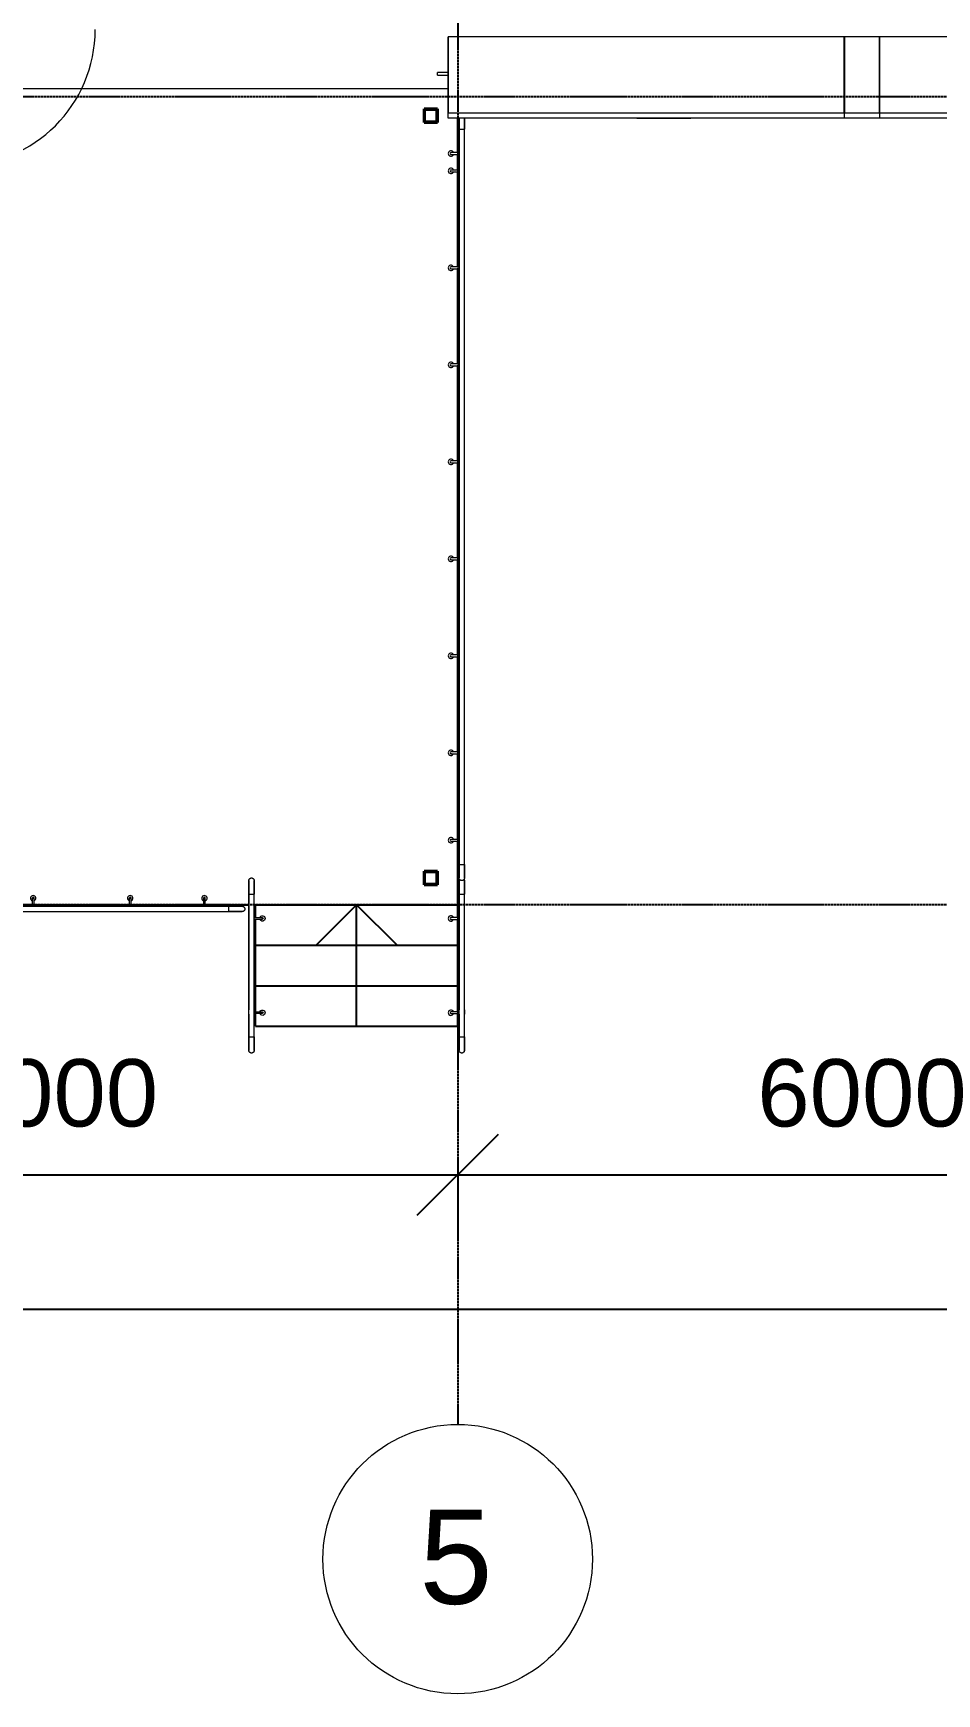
# Model space of a CAD drawing. Header units: millimetres. Extents: x 2140 to 223837, y 2113 to 170313.
# Drawn here: x 31012 to 37717, y 23000 to 35330 of the extents above; entities that cross this region are included whole.
import ezdxf

# ---------------------------------------------------------------- set-up
doc = ezdxf.new("R2010")
doc.units = ezdxf.units.MM
doc.linetypes.add('ADSK_Штриховая_ш3 п1_5', pattern=[4.5, 3, -1.5])
doc.linetypes.add('Линия сетки', pattern=[22.225, 12.7, -3.175, 3.175, -3.175])
for name, color, linetype, lineweight in [('A-DOOR', 7, 'Continuous', 18), ('S-COLS', 7, 'Continuous', 18), ('S-GRID-IDEN', 7, 'Continuous', 20), ('Балясины', 7, 'Continuous', 18), ('Верхние поручни', 7, 'Continuous', 18), ('Ограждение', 7, 'Continuous', 18), ('Ограничения', 7, 'Continuous', 18)]:
    doc.layers.add(name, color=color, linetype=linetype, lineweight=lineweight)
doc.layers.add('Стены', color=7, linetype='Continuous')
doc.styles.add('Arial', font='arial.ttf')
doc.styles.add('Arial_1', font='arial.ttf', dxfattribs={"height": 500})
doc.dimstyles.new('Диагональ_-_2_5_мм_Arial_-_Линия_выноски_-_Текст_сверху', dxfattribs={"dimscale": 304.8, "dimtxt": 510.1297, "dimasz": 1.968504, "dimexe": 1.574803, "dimexo": 0.984252, "dimgap": 1.148294, "dimtad": 1, "dimdec": 3, "dimrnd": 0.001, "dimdsep": 46, "dimtxsty": 'Arial_1', "dimblk1": 'OBLIQUE', "dimblk2": 'OBLIQUE', "dimsah": 1, "dimcen": 0.09, "dimdle": 1.574803, "dimazin": 2, "dimtfac": 1, "dimtdec": 4, "dimtix": 1, "dimtmove": 2, "dimatfit": 3, "dimfxl": 1, "dimtvp": 1, "dimtfill": 1, "dimtolj": 1, "dimtzin": 0, "dimarcsym": 2})
doc.dimstyles.new('Диагональ_-_2_5_мм_Arial_-_Линия_выноски_-_Текст_сверху_2', dxfattribs={"dimscale": 304.8, "dimtxt": 510.1297, "dimasz": 1.968504, "dimexe": 1.574803, "dimexo": 0.984252, "dimgap": 1.148294, "dimtad": 1, "dimdec": 3, "dimrnd": 0.001, "dimdsep": 46, "dimtxsty": 'Arial_1', "dimblk1": 'OBLIQUE', "dimblk2": 'OBLIQUE', "dimsah": 1, "dimcen": 0.09, "dimdle": 1.574803, "dimazin": 2, "dimtfac": 1, "dimtdec": 4, "dimtix": 1, "dimtmove": 0, "dimatfit": 3, "dimfxl": 1, "dimtvp": 1, "dimtfill": 1, "dimtolj": 1, "dimtzin": 0, "dimarcsym": 2})

# ---------------------------------------------------------------- blocks, each defined once
blk = doc.blocks.new('Наружная дверь 1-Навесная - 24698-81 - ДН21-10АЛ ГОСТ 24698-81-555615-В_АР_ПЭ_01 Этаж')
at = {"layer": 'A-DOOR'}
blk.add_line((-495, -50), (-495, -1060), dxfattribs=at)
blk.add_arc((-495, -50), 1010, 270, 360, dxfattribs=at)
blk = doc.blocks.new('Герметизатор - DS6060P-V120-В_АР_ПЭ_01 Этаж')
at = {"layer": 'A-DOOR'}
for p, q in [((-1476, 0), (-1476, 564)), ((-1476, 0), (-1476, 564)), ((-1475, 564), (-1475, 604)), ((-1475, 604), (1725, 604)), ((-1475, 564), (-1475, 0)), ((1725, 564), (-1475, 564)), ((-75, 605), (325, 605)), ((-75, 603), (-75, 605)), ((325, 605), (325, 603)), ((1725, 604), (1725, 564)), ((1725, 0), (1725, 564)), ((1727, 564), (1727, 0)), ((1727, 564), (1727, 0)), ((-1476, 0), (-1475, 0)), ((-1476, 0), (1727, 0)), ((1725, 0), (1727, 0))]:
    blk.add_line(p, q, dxfattribs=at)
blk = doc.blocks.new('Герметизатор - DS6060P-V121-В_АР_ПЭ_01 Этаж')
at = {"layer": 'A-DOOR'}
for p, q in [((-1476, 0), (-1476, 564)), ((-1476, 0), (-1476, 564)), ((-1475, 564), (-1475, 604)), ((-1475, 604), (1725, 604)), ((-1475, 564), (-1475, 0)), ((1725, 564), (-1475, 564)), ((-75, 605), (325, 605)), ((-75, 603), (-75, 605)), ((325, 605), (325, 603)), ((1725, 604), (1725, 564)), ((1725, 600), (1727, 600)), ((1725, 0), (1725, 564)), ((1727, 600), (1727, 0)), ((1727, 600), (1727, 0)), ((1805, 283), (1727, 283)), ((1727, 263), (1805, 263)), ((1805, 283), (1805, 263)), ((-1476, 0), (-1475, 0)), ((-1476, 0), (1727, 0)), ((1725, 0), (1727, 0))]:
    blk.add_line(p, q, dxfattribs=at)
blk = doc.blocks.new('Ограждение - D40 доп поручень 700-734910-В_АР_ПЭ_01 Этаж')
at = {"layer": 'Балясины'}
for p, q in [((-27, 7), (-62, 7)), ((-19, 7), (-53, 7)), ((-61, -7), (-27, -7)), ((-53, -7), (-20, -7))]:
    blk.add_line(p, q, dxfattribs=at)
at = {"layer": 'Балясины', "flags": 128}
for points in [[(-61, 7), (-60, 7), (-59, 7), (-58, 7), (-57, 7), (-56, 7), (-55, 7), (-54, 7), (-53, 7)], [(0, 7), (0, 7), (0, 7), (0, 7), (0, 7), (-1, 7), (-1, 7), (-1, 7), (-1, 7), (-2, 7), (-2, 7), (-3, 7), (-3, 7), (-4, 7), (-4, 7), (-5, 7), (-5, 7), (-6, 7), (-7, 7), (-7, 7), (-8, 7), (-9, 7), (-10, 7), (-11, 7), (-11, 7), (-12, 7), (-13, 7), (-14, 7), (-15, 7), (-16, 7), (-17, 7), (-18, 7), (-19, 7), (-20, 7), (-21, 7), (-22, 7), (-23, 7), (-24, 7), (-25, 7), (-26, 7), (-27, 7)], [(-53, -7), (-54, -7), (-55, -7), (-57, -7), (-58, -7), (-59, -7), (-60, -7), (-61, -7)], [(-27, -7), (-26, -7), (-25, -7), (-23, -7), (-22, -7), (-21, -7), (-20, -7), (-19, -7), (-18, -7), (-17, -7), (-16, -7), (-15, -7), (-14, -7), (-13, -7), (-13, -7), (-12, -7), (-11, -7), (-10, -7), (-9, -7), (-8, -7), (-8, -7), (-7, -7), (-6, -7), (-5, -7), (-5, -7), (-4, -7), (-4, -7), (-3, -7), (-3, -7), (-2, -7), (-2, -7), (-1, -7), (-1, -7), (-1, -7), (-1, -7), (0, -7), (0, -7), (0, -7), (0, -7), (0, -7)]]:
    blk.add_lwpolyline(points, dxfattribs=at)
at = {"layer": 'Балясины'}
for radius, start, end in [(20, 360, 165), (6.67, 90, 135), (6.67, 270, 90), (20, 199.6343, 360)]:
    blk.add_arc((0, 0), radius, start, end, dxfattribs=at)
blk.add_open_spline([(-19, 7), (-19, 7), (-19, 6), (-19, 6), (-19, 6), (-19, 6)], degree=3, knots=[0.5555556, 0.5555556, 0.5555556, 0.5555556, 0.5833333, 0.6527778, 0.6666667, 0.6666667, 0.6666667, 0.6666667], dxfattribs=at)
blk = doc.blocks.new('Ограждение - D40 доп поручень 700-734926-В_АР_ПЭ_01 Этаж')
at = {"layer": 'Балясины'}
for p, q in [((-27, 7), (-63, 7)), ((-19, 7), (-53, 7)), ((-62, -7), (-27, -7)), ((-53, -7), (-20, -7))]:
    blk.add_line(p, q, dxfattribs=at)
at = {"layer": 'Балясины', "flags": 128}
for points in [[(-60, 7), (-59, 7), (-58, 7), (-57, 7), (-56, 7), (-55, 7), (-54, 7), (-53, 7)], [(0, 7), (0, 7), (0, 7), (0, 7), (0, 7), (-1, 7), (-1, 7), (-1, 7), (-1, 7), (-2, 7), (-2, 7), (-3, 7), (-3, 7), (-4, 7), (-4, 7), (-5, 7), (-5, 7), (-6, 7), (-7, 7), (-7, 7), (-8, 7), (-9, 7), (-10, 7), (-11, 7), (-11, 7), (-12, 7), (-13, 7), (-14, 7), (-15, 7), (-16, 7), (-17, 7), (-18, 7), (-19, 7), (-20, 7), (-21, 7), (-22, 7), (-23, 7), (-24, 7), (-25, 7), (-26, 7), (-27, 7)], [(-53, -7), (-54, -7), (-55, -7), (-57, -7), (-58, -7), (-59, -7), (-60, -7), (-61, -7), (-62, -7)], [(-27, -7), (-26, -7), (-25, -7), (-23, -7), (-22, -7), (-21, -7), (-20, -7), (-19, -7), (-18, -7), (-17, -7), (-16, -7), (-15, -7), (-14, -7), (-13, -7), (-13, -7), (-12, -7), (-11, -7), (-10, -7), (-9, -7), (-8, -7), (-8, -7), (-7, -7), (-6, -7), (-5, -7), (-5, -7), (-4, -7), (-4, -7), (-3, -7), (-3, -7), (-2, -7), (-2, -7), (-1, -7), (-1, -7), (-1, -7), (-1, -7), (0, -7), (0, -7), (0, -7), (0, -7), (0, -7)]]:
    blk.add_lwpolyline(points, dxfattribs=at)
at = {"layer": 'Балясины'}
for radius, start, end in [(20, 360, 165), (6.67, 90, 135), (6.67, 270, 90), (20, 199.6343, 360)]:
    blk.add_arc((0, 0), radius, start, end, dxfattribs=at)
blk.add_open_spline([(-19, 7), (-19, 7), (-19, 6), (-19, 6), (-19, 6), (-19, 6)], degree=3, knots=[0.5555556, 0.5555556, 0.5555556, 0.5555556, 0.5833333, 0.6527778, 0.6666667, 0.6666667, 0.6666667, 0.6666667], dxfattribs=at)
blk = doc.blocks.new('Ограждение - Ограждение-734825-В_АР_ПЭ_01 Этаж')
at = {"rotation": 180}
for name, p in [('Ограждение - D40 доп поручень 700-734926-В_АР_ПЭ_01 Этаж', (-29798, -55873)), ('Ограждение - D40 доп поручень 700-734910-В_АР_ПЭ_01 Этаж', (-29798, -56573))]:
    blk.add_blockref(name, p, dxfattribs=at)
blk = doc.blocks.new('Ограждение - Ограждение-734829-В_АР_ПЭ_01 Этаж')
at = {"extrusion": (0, 0, -1), "zscale": -1, "rotation": 180}
for name, p in [('Ограждение - D40 доп поручень 700-734926-В_АР_ПЭ_01 Этаж', (31198, -55873)), ('Ограждение - D40 доп поручень 700-734910-В_АР_ПЭ_01 Этаж', (31198, -56573))]:
    blk.add_blockref(name, p, dxfattribs=at)
blk = doc.blocks.new('Тип верхнего поручня - Верхний поручень_Внутренний_-734837-В_АР_ПЭ_01 Этаж')
at = {"layer": 'Верхние поручни'}
for p, q in [((-29738, -55693), (-29738, -55861)), ((-29698, -55861), (-29698, -55693)), ((-29738, -55874), (-29738, -56553)), ((-29698, -56553), (-29698, -55874)), ((-29738, -56585), (-29738, -56753)), ((-29698, -56753), (-29698, -56585))]:
    blk.add_line(p, q, dxfattribs=at)
at = {"layer": 'Верхние поручни', "flags": 128}
for points in [[(-29738, -55861), (-29738, -55862), (-29738, -55863), (-29738, -55865), (-29738, -55866), (-29738, -55867), (-29738, -55868), (-29738, -55869), (-29738, -55870), (-29738, -55872), (-29738, -55873), (-29738, -55874), (-29738, -55874)], [(-29698, -55874), (-29698, -55873), (-29698, -55872), (-29698, -55871), (-29698, -55870), (-29698, -55869), (-29698, -55868), (-29698, -55866), (-29698, -55865), (-29698, -55864), (-29698, -55863), (-29698, -55862), (-29698, -55861)], [(-29738, -56585), (-29738, -56582), (-29738, -56579), (-29738, -56576), (-29738, -56573), (-29738, -56571), (-29738, -56568), (-29738, -56565), (-29738, -56563), (-29738, -56560), (-29738, -56557), (-29738, -56555), (-29738, -56553)], [(-29698, -56553), (-29698, -56556), (-29698, -56558), (-29698, -56561), (-29698, -56564), (-29698, -56566), (-29698, -56569), (-29698, -56572), (-29698, -56575), (-29698, -56577), (-29698, -56580), (-29698, -56583), (-29698, -56585)]]:
    blk.add_lwpolyline(points, dxfattribs=at)
blk = doc.blocks.new('Тип верхнего поручня - D40 шаг 200-140673-В_АР_ПЭ_01 Этаж')
at = {"layer": 'Ограничения', "flags": 128}
for points in [[(0, 20), (4, 20), (8, 20), (12, 20), (16, 20), (20, 20), (24, 20), (28, 20), (31, 20), (35, 20), (39, 20), (43, 20), (46, 20), (50, 20), (53, 20), (56, 20), (60, 20), (63, 20), (66, 20), (69, 20), (72, 20), (74, 20), (77, 20), (80, 20), (82, 20), (84, 20), (86, 20), (88, 20), (90, 20), (92, 20), (93, 20), (95, 20), (96, 20), (97, 20), (98, 20), (99, 20), (99, 20), (100, 20), (100, 20), (100, 20), (100, 20)], [(100, 20), (100, 20), (100, 20), (99, 20), (99, 20), (98, 20), (97, 20), (96, 20), (95, 20), (94, 20), (92, 20), (90, 20), (89, 20), (87, 20), (85, 20), (83, 20), (80, 20), (78, 20), (75, 20), (72, 20), (70, 20), (67, 20), (64, 20), (61, 20), (57, 20), (54, 20), (51, 20), (47, 20), (44, 20), (40, 20), (36, 20), (32, 20), (29, 20), (25, 20), (21, 20), (17, 20), (13, 20), (9, 20), (5, 20), (1, 20), (0, 20)], [(100, 20), (101, 20), (102, 20), (102, 20), (103, 20), (104, 20), (105, 19), (106, 19), (106, 19), (107, 19), (108, 18), (109, 18), (109, 18), (110, 17), (111, 17), (111, 17), (112, 16), (113, 16), (113, 15), (114, 14), (114, 14), (115, 13), (115, 13), (116, 12), (116, 11), (117, 11), (117, 10), (118, 9), (118, 9), (118, 8), (119, 7), (119, 6), (119, 6), (119, 5), (120, 4), (120, 3), (120, 3), (120, 2), (120, 1), (120, 0), (120, 0)], [(0, -20), (4, -20), (8, -20), (12, -20), (16, -20), (20, -20), (24, -20), (28, -20), (31, -20), (35, -20), (39, -20), (43, -20), (46, -20), (50, -20), (53, -20), (56, -20), (60, -20), (63, -20), (66, -20), (69, -20), (72, -20), (74, -20), (77, -20), (80, -20), (82, -20), (84, -20), (86, -20), (88, -20), (90, -20), (92, -20), (93, -20), (95, -20), (96, -20), (97, -20), (98, -20), (99, -20), (99, -20), (100, -20), (100, -20), (100, -20), (100, -20)], [(100, -20), (100, -20), (100, -20), (99, -20), (99, -20), (98, -20), (97, -20), (96, -20), (95, -20), (94, -20), (92, -20), (90, -20), (89, -20), (87, -20), (85, -20), (83, -20), (80, -20), (78, -20), (75, -20), (72, -20), (70, -20), (67, -20), (64, -20), (61, -20), (57, -20), (54, -20), (51, -20), (47, -20), (44, -20), (40, -20), (36, -20), (32, -20), (29, -20), (25, -20), (21, -20), (17, -20), (13, -20), (9, -20), (5, -20), (1, -20), (0, -20)], [(120, 0), (120, -1), (120, -2), (120, -2), (120, -3), (120, -4), (119, -5), (119, -6), (119, -6), (119, -7), (118, -8), (118, -9), (118, -9), (117, -10), (117, -11), (117, -11), (116, -12), (116, -13), (115, -13), (114, -14), (114, -14), (113, -15), (113, -15), (112, -16), (111, -16), (111, -17), (110, -17), (109, -18), (109, -18), (108, -18), (107, -19), (106, -19), (106, -19), (105, -19), (104, -20), (103, -20), (103, -20), (102, -20), (101, -20), (100, -20), (100, -20)]]:
    blk.add_lwpolyline(points, dxfattribs=at)
blk = doc.blocks.new('Тип верхнего поручня - D40 шаг 200-V131-В_АР_ПЭ_01 Этаж')
at = {"layer": 'Ограничения', "flags": 128}
for points in [[(0, 20), (4, 20), (8, 20), (12, 20), (16, 20), (20, 20), (24, 20), (28, 20), (31, 20), (35, 20), (39, 20), (43, 20), (46, 20), (50, 20), (53, 20), (56, 20), (60, 20), (63, 20), (66, 20), (69, 20), (72, 20), (74, 20), (77, 20), (80, 20), (82, 20), (84, 20), (86, 20), (88, 20), (90, 20), (92, 20), (93, 20), (95, 20), (96, 20), (97, 20), (98, 20), (99, 20), (99, 20), (100, 20), (100, 20), (100, 20), (100, 20)], [(100, 20), (100, 20), (100, 20), (99, 20), (99, 20), (98, 20), (97, 20), (96, 20), (95, 20), (94, 20), (92, 20), (90, 20), (89, 20), (87, 20), (85, 20), (83, 20), (80, 20), (78, 20), (75, 20), (72, 20), (70, 20), (67, 20), (64, 20), (61, 20), (57, 20), (54, 20), (51, 20), (47, 20), (44, 20), (40, 20), (36, 20), (32, 20), (29, 20), (25, 20), (21, 20), (17, 20), (13, 20), (9, 20), (5, 20), (1, 20), (0, 20)], [(100, 20), (101, 20), (102, 20), (102, 20), (103, 20), (104, 20), (105, 19), (106, 19), (106, 19), (107, 19), (108, 18), (109, 18), (109, 18), (110, 17)], [(0, -20), (4, -20), (8, -20), (12, -20), (16, -20), (20, -20), (24, -20), (28, -20), (31, -20), (35, -20), (39, -20), (43, -20), (46, -20), (50, -20), (53, -20), (56, -20), (60, -20), (63, -20), (66, -20), (69, -20), (72, -20), (74, -20), (77, -20), (80, -20), (82, -20), (84, -20), (86, -20), (88, -20), (90, -20), (92, -20), (93, -20), (95, -20), (96, -20), (97, -20), (98, -20), (99, -20), (99, -20), (100, -20), (100, -20), (100, -20), (100, -20)], [(100, -20), (100, -20), (100, -20), (99, -20), (99, -20), (98, -20), (97, -20), (96, -20), (95, -20), (94, -20), (92, -20), (90, -20), (89, -20), (87, -20), (85, -20), (83, -20), (80, -20), (78, -20), (75, -20), (72, -20), (70, -20), (67, -20), (64, -20), (61, -20), (57, -20), (54, -20), (51, -20), (47, -20), (44, -20), (40, -20), (36, -20), (32, -20), (29, -20), (25, -20), (21, -20), (17, -20), (13, -20), (9, -20), (5, -20), (1, -20), (0, -20)], [(112, -16), (111, -16), (111, -17), (110, -17), (109, -18), (109, -18), (108, -18), (107, -19), (106, -19), (106, -19), (105, -19), (104, -20), (103, -20), (103, -20), (102, -20), (101, -20), (100, -20), (100, -20)]]:
    blk.add_lwpolyline(points, dxfattribs=at)
blk = doc.blocks.new('Тип верхнего поручня - Верхний поручень_Внутренний_-V132-В_АР_ПЭ_01 Этаж')
at = {"layer": 'Верхние поручни'}
for p, q in [((-29738, -55693), (-29698, -55693)), ((-29738, -55861), (-29738, -55693)), ((-29698, -55861), (-29698, -55693)), ((-29738, -55883), (-29738, -55861)), ((-29738, -56562), (-29738, -55883)), ((-29698, -55883), (-29698, -55861)), ((-29698, -56562), (-29698, -55883)), ((-29738, -56585), (-29738, -56562)), ((-29738, -56753), (-29738, -56585)), ((-29698, -56585), (-29698, -56562)), ((-29698, -56753), (-29698, -56585)), ((-29738, -56753), (-29698, -56753))]:
    blk.add_line(p, q, dxfattribs=at)
blk = doc.blocks.new('Тип верхнего поручня - Верхний поручень_Внутренний_-734863-В_АР_ПЭ_01 Этаж')
at = {"layer": 'Верхние поручни'}
for p, q in [((-31298, -55693), (-31298, -55861)), ((-31258, -55861), (-31258, -55693)), ((-31298, -55874), (-31298, -56553)), ((-31258, -56553), (-31258, -55874)), ((-31298, -56585), (-31298, -56753)), ((-31258, -56753), (-31258, -56585))]:
    blk.add_line(p, q, dxfattribs=at)
at = {"layer": 'Верхние поручни', "flags": 128}
for points in [[(-31298, -55861), (-31298, -55862), (-31298, -55863), (-31298, -55865), (-31298, -55866), (-31298, -55867), (-31298, -55868), (-31298, -55869), (-31298, -55870), (-31298, -55872), (-31298, -55873), (-31298, -55874), (-31298, -55874)], [(-31258, -55874), (-31258, -55873), (-31258, -55872), (-31258, -55871), (-31258, -55870), (-31258, -55869), (-31258, -55868), (-31258, -55866), (-31258, -55865), (-31258, -55864), (-31258, -55863), (-31258, -55862), (-31258, -55861)], [(-31298, -56585), (-31298, -56582), (-31298, -56579), (-31298, -56576), (-31298, -56573), (-31298, -56571), (-31298, -56568), (-31298, -56565), (-31298, -56563), (-31298, -56560), (-31298, -56557), (-31298, -56555), (-31298, -56553)], [(-31258, -56553), (-31258, -56556), (-31258, -56558), (-31258, -56561), (-31258, -56564), (-31258, -56566), (-31258, -56569), (-31258, -56572), (-31258, -56575), (-31258, -56577), (-31258, -56580), (-31258, -56583), (-31258, -56585)]]:
    blk.add_lwpolyline(points, dxfattribs=at)
blk = doc.blocks.new('Тип верхнего поручня - Верхний поручень_Внутренний_-V133-В_АР_ПЭ_01 Этаж')
at = {"layer": 'Верхние поручни'}
for p, q in [((-31298, -55693), (-31258, -55693)), ((-31298, -55861), (-31298, -55693)), ((-31258, -55861), (-31258, -55693)), ((-31298, -55883), (-31298, -55861)), ((-31298, -56562), (-31298, -55883)), ((-31258, -55883), (-31258, -55861)), ((-31258, -56562), (-31258, -55883)), ((-31298, -56585), (-31298, -56562)), ((-31298, -56753), (-31298, -56585)), ((-31258, -56585), (-31258, -56562)), ((-31258, -56753), (-31258, -56585)), ((-31298, -56753), (-31258, -56753))]:
    blk.add_line(p, q, dxfattribs=at)
blk = doc.blocks.new('Ограждение - D40 доп поручень 700-735061-В_АР_ПЭ_01 Этаж')
at = {"layer": 'Балясины'}
for p, q in [((-27, 7), (-60, 7)), ((-19, 7), (-53, 7)), ((-60, -7), (-27, -7)), ((-53, -7), (-20, -7))]:
    blk.add_line(p, q, dxfattribs=at)
at = {"layer": 'Балясины', "flags": 128}
for points in [[(-60, 7), (-59, 7), (-58, 7), (-57, 7), (-56, 7), (-55, 7), (-54, 7), (-53, 7)], [(0, 7), (0, 7), (0, 7), (0, 7), (0, 7), (-1, 7), (-1, 7), (-1, 7), (-1, 7), (-2, 7), (-2, 7), (-3, 7), (-3, 7), (-4, 7), (-4, 7), (-5, 7), (-5, 7), (-6, 7), (-7, 7), (-7, 7), (-8, 7), (-9, 7), (-10, 7), (-11, 7), (-11, 7), (-12, 7), (-13, 7), (-14, 7), (-15, 7), (-16, 7), (-17, 7), (-18, 7), (-19, 7), (-20, 7), (-21, 7), (-22, 7), (-23, 7), (-24, 7), (-25, 7), (-26, 7), (-27, 7)], [(-53, -7), (-54, -7), (-55, -7), (-57, -7), (-58, -7), (-59, -7), (-60, -7)], [(-27, -7), (-26, -7), (-25, -7), (-23, -7), (-22, -7), (-21, -7), (-20, -7), (-19, -7), (-18, -7), (-17, -7), (-16, -7), (-15, -7), (-14, -7), (-13, -7), (-13, -7), (-12, -7), (-11, -7), (-10, -7), (-9, -7), (-8, -7), (-8, -7), (-7, -7), (-6, -7), (-5, -7), (-5, -7), (-4, -7), (-4, -7), (-3, -7), (-3, -7), (-2, -7), (-2, -7), (-1, -7), (-1, -7), (-1, -7), (-1, -7), (0, -7), (0, -7), (0, -7), (0, -7), (0, -7)]]:
    blk.add_lwpolyline(points, dxfattribs=at)
at = {"layer": 'Балясины'}
for radius, start, end in [(20, 360, 165), (6.67, 90, 135), (6.67, 270, 90), (20, 199.6343, 360)]:
    blk.add_arc((0, 0), radius, start, end, dxfattribs=at)
blk.add_open_spline([(-19, 7), (-19, 7), (-19, 6), (-19, 6), (-19, 6), (-19, 6)], degree=3, knots=[0.5555556, 0.5555556, 0.5555556, 0.5555556, 0.5833333, 0.6527778, 0.6666667, 0.6666667, 0.6666667, 0.6666667], dxfattribs=at)
blk = doc.blocks.new('Ограждение - Ограждение-734942-В_АР_ПЭ_01 Этаж')
at = {"rotation": 90}
for p in [(-32898, -55723), (-32178, -55723), (-31628, -55723)]:
    blk.add_blockref('Ограждение - D40 доп поручень 700-735061-В_АР_ПЭ_01 Этаж', p, dxfattribs=at)
blk = doc.blocks.new('Тип верхнего поручня - Верхний поручень_Внутренний_-735063-В_АР_ПЭ_01 Этаж')
at = {"layer": 'Верхние поручни'}
for p, q in [((-31628, -55783), (-47228, -55783)), ((-47228, -55823), (-31628, -55823)), ((-31448, -55783), (-31628, -55783)), ((-31628, -55823), (-31448, -55823)), ((-31448, -55801), (-31448, -55803))]:
    blk.add_line(p, q, dxfattribs=at)
blk = doc.blocks.new('Тип верхнего поручня - D40 шаг 200-V136-В_АР_ПЭ_01 Этаж')
at = {"layer": 'Ограждение'}
blk.add_line((0, 0), (0, 0), dxfattribs=at)
at = {"layer": 'Ограждение', "flags": 128}
for points in [[(0, 20), (4, 20), (8, 20), (12, 20), (16, 20), (20, 20), (24, 20), (28, 20), (31, 20), (35, 20), (39, 20), (43, 20), (46, 20), (50, 20), (53, 20), (56, 20), (60, 20), (63, 20), (66, 20), (69, 20), (72, 20), (74, 20), (77, 20), (80, 20), (82, 20), (84, 20), (86, 20), (88, 20), (90, 20), (92, 20), (93, 20), (95, 20), (96, 20), (97, 20), (98, 20), (99, 20), (99, 20), (100, 20), (100, 20), (100, 20), (100, 20)], [(100, 20), (100, 20), (100, 20), (99, 20), (99, 20), (98, 20), (97, 20), (96, 20), (95, 20), (94, 20), (92, 20), (90, 20), (89, 20), (87, 20), (85, 20), (83, 20), (80, 20), (78, 20), (75, 20), (72, 20), (70, 20), (67, 20), (64, 20), (61, 20), (57, 20), (54, 20), (51, 20), (47, 20), (44, 20), (40, 20), (36, 20), (32, 20), (29, 20), (25, 20), (21, 20), (17, 20), (13, 20), (9, 20), (5, 20), (1, 20), (0, 20)], [(100, 20), (101, 20), (102, 20), (102, 20), (103, 20), (104, 20), (105, 19), (106, 19), (106, 19), (107, 19), (108, 18), (109, 18), (109, 18), (110, 17), (111, 17), (111, 17), (112, 16), (113, 16), (113, 15), (114, 14), (114, 14), (115, 13), (115, 13), (116, 12), (116, 11), (117, 11), (117, 10), (118, 9), (118, 9), (118, 8), (119, 7), (119, 6), (119, 6), (119, 5), (120, 4), (120, 3), (120, 3), (120, 2), (120, 1), (120, 0), (120, 0)], [(0, -20), (4, -20), (8, -20), (12, -20), (16, -20), (20, -20), (24, -20), (28, -20), (31, -20), (35, -20), (39, -20), (43, -20), (46, -20), (50, -20), (53, -20), (56, -20), (60, -20), (63, -20), (66, -20), (69, -20), (72, -20), (74, -20), (77, -20), (80, -20), (82, -20), (84, -20), (86, -20), (88, -20), (90, -20), (92, -20), (93, -20), (95, -20), (96, -20), (97, -20), (98, -20), (99, -20), (99, -20), (100, -20), (100, -20), (100, -20), (100, -20)], [(100, -20), (100, -20), (100, -20), (99, -20), (99, -20), (98, -20), (97, -20), (96, -20), (95, -20), (94, -20), (92, -20), (90, -20), (89, -20), (87, -20), (85, -20), (83, -20), (80, -20), (78, -20), (75, -20), (72, -20), (70, -20), (67, -20), (64, -20), (61, -20), (57, -20), (54, -20), (51, -20), (47, -20), (44, -20), (40, -20), (36, -20), (32, -20), (29, -20), (25, -20), (21, -20), (17, -20), (13, -20), (9, -20), (5, -20), (1, -20), (0, -20)], [(120, 0), (120, -1), (120, -2), (120, -2), (120, -3), (120, -4), (119, -5), (119, -6), (119, -6), (119, -7), (118, -8), (118, -9), (118, -9), (117, -10), (117, -11), (117, -11), (116, -12), (116, -13), (115, -13), (114, -14), (114, -14), (113, -15), (113, -15), (112, -16), (111, -16), (111, -17), (110, -17), (109, -18), (109, -18), (108, -18), (107, -19), (106, -19), (106, -19), (105, -19), (104, -20), (103, -20), (103, -20), (102, -20), (101, -20), (100, -20), (100, -20)]]:
    blk.add_lwpolyline(points, dxfattribs=at)
blk = doc.blocks.new('Тип верхнего поручня - Верхний поручень_Внутренний_-V137-В_АР_ПЭ_01 Этаж')
at = {"layer": 'Ограждение'}
for p, q in [((-47228, -55783), (-31628, -55783)), ((-47228, -55823), (-31628, -55823)), ((-31628, -55783), (-31448, -55783)), ((-31628, -55823), (-31448, -55823)), ((-31448, -55783), (-31448, -55802)), ((-31448, -55803), (-31448, -55823))]:
    blk.add_line(p, q, dxfattribs=at)
blk = doc.blocks.new('Ограждение - D40 доп поручень 700-V137-В_АР_ПЭ_01 Этаж')
at = {"layer": 'Балясины'}
for p, q in [((-27, 7), (-60, 7)), ((-19, 7), (-53, 7)), ((-60, -7), (-27, -7)), ((-53, -7), (-20, -7))]:
    blk.add_line(p, q, dxfattribs=at)
at = {"layer": 'Балясины', "flags": 128}
for points in [[(-60, 7), (-59, 7), (-58, 7), (-57, 7), (-56, 7), (-55, 7), (-54, 7), (-53, 7)], [(0, 7), (0, 7), (0, 7), (0, 7), (0, 7), (-1, 7), (-1, 7), (-1, 7), (-1, 7), (-2, 7), (-2, 7), (-3, 7), (-3, 7), (-4, 7), (-4, 7), (-5, 7), (-5, 7), (-6, 7), (-7, 7), (-7, 7), (-8, 7), (-9, 7), (-10, 7), (-11, 7), (-11, 7), (-12, 7), (-13, 7), (-14, 7), (-15, 7), (-16, 7), (-17, 7), (-18, 7), (-19, 7), (-20, 7), (-21, 7), (-22, 7), (-23, 7), (-24, 7), (-25, 7), (-26, 7), (-27, 7)], [(-53, -7), (-54, -7), (-55, -7), (-57, -7), (-58, -7), (-59, -7), (-60, -7)], [(-27, -7), (-26, -7), (-25, -7), (-23, -7), (-22, -7), (-21, -7), (-20, -7), (-19, -7), (-18, -7), (-17, -7), (-16, -7), (-15, -7), (-14, -7), (-13, -7), (-13, -7), (-12, -7), (-11, -7), (-10, -7), (-9, -7), (-8, -7), (-8, -7), (-7, -7), (-6, -7), (-5, -7), (-5, -7), (-4, -7), (-4, -7), (-3, -7), (-3, -7), (-2, -7), (-2, -7), (-1, -7), (-1, -7), (-1, -7), (-1, -7), (0, -7), (0, -7), (0, -7), (0, -7), (0, -7)]]:
    blk.add_lwpolyline(points, dxfattribs=at)
at = {"layer": 'Балясины'}
for radius, start, end in [(20, 360, 165), (6.67, 90, 135), (6.67, 270, 90), (20, 203.2912, 360)]:
    blk.add_arc((0, 0), radius, start, end, dxfattribs=at)
blk.add_open_spline([(-19, 7), (-19, 7), (-19, 6), (-19, 6), (-19, 6), (-19, 6)], degree=3, knots=[0.5555556, 0.5555556, 0.5555556, 0.5555556, 0.5833333, 0.6527778, 0.6666667, 0.6666667, 0.6666667, 0.6666667], dxfattribs=at)
blk = doc.blocks.new('Ограждение - Ограждение-735147-В_АР_ПЭ_01 Этаж')
at = {"rotation": 180}
for name, p in [('Ограждение - D40 доп поручень 700-735061-В_АР_ПЭ_01 Этаж', (-29798, -50193)), ('Ограждение - D40 доп поручень 700-735061-В_АР_ПЭ_01 Этаж', (-29798, -50323)), ('Ограждение - D40 доп поручень 700-V137-В_АР_ПЭ_01 Этаж', (-29798, -51043)), ('Ограждение - D40 доп поручень 700-735061-В_АР_ПЭ_01 Этаж', (-29798, -51763)), ('Ограждение - D40 доп поручень 700-735061-В_АР_ПЭ_01 Этаж', (-29798, -52483)), ('Ограждение - D40 доп поручень 700-735061-В_АР_ПЭ_01 Этаж', (-29798, -53203)), ('Ограждение - D40 доп поручень 700-735061-В_АР_ПЭ_01 Этаж', (-29798, -53923)), ('Ограждение - D40 доп поручень 700-735061-В_АР_ПЭ_01 Этаж', (-29798, -54643)), ('Ограждение - D40 доп поручень 700-735061-В_АР_ПЭ_01 Этаж', (-29798, -55293))]:
    blk.add_blockref(name, p, dxfattribs=at)
blk = doc.blocks.new('Тип верхнего поручня - Верхний поручень_Внутренний_-735183-В_АР_ПЭ_01 Этаж')
at = {"layer": 'Верхние поручни'}
for p, q in [((-29738, -50013), (-29738, -50193)), ((-29698, -50193), (-29698, -50013)), ((-29738, -50193), (-29738, -55293)), ((-29698, -55293), (-29698, -50193)), ((-29738, -55293), (-29738, -55473)), ((-29698, -55473), (-29698, -55293))]:
    blk.add_line(p, q, dxfattribs=at)
blk = doc.blocks.new('Тип верхнего поручня - D40 шаг 200-V139-В_АР_ПЭ_01 Этаж')
at = {"layer": 'Ограждение', "flags": 128}
for points in [[(0, 20), (4, 20), (8, 20), (12, 20), (16, 20), (20, 20), (24, 20), (28, 20), (31, 20), (35, 20), (39, 20), (43, 20), (46, 20), (50, 20), (53, 20), (56, 20), (60, 20), (63, 20), (66, 20), (69, 20), (72, 20), (74, 20), (77, 20), (80, 20)], [(80, 20), (78, 20), (75, 20), (72, 20), (70, 20), (67, 20), (64, 20), (61, 20), (57, 20), (54, 20), (51, 20), (47, 20), (44, 20), (40, 20), (36, 20), (32, 20), (29, 20), (25, 20), (21, 20), (17, 20), (13, 20), (9, 20), (5, 20), (1, 20), (0, 20)], [(0, -20), (4, -20), (8, -20), (12, -20), (16, -20), (20, -20), (24, -20), (28, -20), (31, -20), (35, -20), (39, -20), (43, -20), (46, -20), (50, -20), (53, -20), (56, -20), (60, -20), (63, -20), (66, -20), (69, -20), (72, -20), (74, -20), (77, -20), (80, -20)], [(80, -20), (78, -20), (75, -20), (72, -20), (70, -20), (67, -20), (64, -20), (61, -20), (57, -20), (54, -20), (51, -20), (47, -20), (44, -20), (40, -20), (36, -20), (32, -20), (29, -20), (25, -20), (21, -20), (17, -20), (13, -20), (9, -20), (5, -20), (1, -20), (0, -20)]]:
    blk.add_lwpolyline(points, dxfattribs=at)
blk = doc.blocks.new('Тип верхнего поручня - Верхний поручень_Внутренний_-V140-В_АР_ПЭ_01 Этаж')
at = {"layer": 'Ограждение'}
for p, q in [((-29738, -50013), (-29698, -50013)), ((-29738, -50193), (-29738, -50013)), ((-29698, -50193), (-29698, -50013)), ((-29738, -55293), (-29738, -50193)), ((-29698, -55293), (-29698, -50193)), ((-29738, -55473), (-29738, -55293)), ((-29698, -55473), (-29698, -55293)), ((-29738, -55473), (-29698, -55473))]:
    blk.add_line(p, q, dxfattribs=at)
blk = doc.blocks.new('Гнутый квадратный профиль _ТУ 36-2287-80_-Колонна - гнутый квадрат_ проф_100x4-V152-В_АР_ПЭ_01 Этаж')
at = {"layer": 'S-COLS', "lineweight": 40}
for p, q in [((50, 50), (-50, 50)), ((-50, 50), (-50, -50)), ((-46, -46), (-46, 46)), ((-46, 46), (46, 46)), ((46, 46), (46, -46)), ((50, -50), (50, 50)), ((-50, -50), (50, -50)), ((46, -46), (-46, -46))]:
    blk.add_line(p, q, dxfattribs=at)
blk = doc.blocks.new('Гнутый квадратный профиль _ТУ 36-2287-80_-Колонна - гнутый квадрат_ проф_100x4-V153-В_АР_ПЭ_01 Этаж')
at = {"layer": 'S-COLS', "lineweight": 40}
for p, q in [((50, 50), (-50, 50)), ((-50, 50), (-50, -50)), ((-46, -46), (-46, 46)), ((-46, 46), (46, 46)), ((46, 46), (46, -46)), ((50, -50), (50, 50)), ((-50, -50), (50, -50)), ((46, -46), (-46, -46))]:
    blk.add_line(p, q, dxfattribs=at)
blk = doc.blocks.new('Ось сетки - Заголовок сетки - Окружность 5 мм-545732-В_АР_ПЭ_01 Этаж')
at = {"layer": 'S-GRID-IDEN'}
blk.add_circle((0, 0), 5, dxfattribs=at)
blk = doc.blocks.new('_Oblique')
at = {"color": 0, "linetype": 'ByBlock', "lineweight": -2}
blk.add_line((-0.5, -0.5), (0.5, 0.5), dxfattribs=at)
blk = doc.blocks.new('*D351')
at = {"color": 0, "lineweight": -2, "transparency": 16777216}
for p, q in [((13522, 23869), (13522, 23264)), ((110022, 23869), (110022, 23264)), ((13042, 23744), (62355, 23744)), ((110502, 23744), (64935, 23744))]:
    blk.add_line(p, q, dxfattribs=at)
at = {"layer": 'Defpoints', "color": 0, "transparency": 16777216}
for p in [(13522, 24169), (110022, 24169), (110022, 23744)]:
    blk.add_point(p, dxfattribs=at)
at = {"color": 0, "lineweight": -2, "transparency": 16777216, "xscale": 599.9999999999999, "yscale": 599.9999999999999, "zscale": 599.9999999999999, "rotation": 180}
blk.add_blockref('_Oblique', (13522, 23744), dxfattribs=at)
at = {"color": 0, "lineweight": -2, "transparency": 16777216, "xscale": 599.9999999999999, "yscale": 599.9999999999999, "zscale": 599.9999999999999}
blk.add_blockref('_Oblique', (110022, 23744), dxfattribs=at)
at = {"color": 0, "transparency": 16777216, "insert": (62888, 24369), "char_height": 500, "width": 1513.69, "attachment_point": 1, "line_spacing_factor": 0.941778, "style": 'Arial_1', "bg_fill": 3, "box_fill_scale": 1.1, "bg_fill_color": 256, "bg_fill_true_color": 13158600, "bg_fill_transparency": 0}
blk.add_mtext('\\A1;96500', dxfattribs=at)
blk = doc.blocks.new('*D355')
at = {"color": 0, "lineweight": -2, "transparency": 16777216}
for p, q in [((26022, 24865), (26022, 24261)), ((32022, 24865), (32022, 24261)), ((25542, 24741), (32502, 24741))]:
    blk.add_line(p, q, dxfattribs=at)
at = {"layer": 'Defpoints', "color": 0, "transparency": 16777216}
for p in [(26022, 25165), (32022, 25165), (32022, 24741)]:
    blk.add_point(p, dxfattribs=at)
at = {"color": 0, "lineweight": -2, "transparency": 16777216, "xscale": 599.9999999999999, "yscale": 599.9999999999999, "zscale": 599.9999999999999, "rotation": 180}
blk.add_blockref('_Oblique', (26022, 24741), dxfattribs=at)
at = {"color": 0, "lineweight": -2, "transparency": 16777216, "xscale": 599.9999999999999, "yscale": 599.9999999999999, "zscale": 599.9999999999999}
blk.add_blockref('_Oblique', (32022, 24741), dxfattribs=at)
at = {"color": 0, "transparency": 16777216, "insert": (29022, 25346), "char_height": 500, "width": 1845.88, "attachment_point": 5, "style": 'Arial_1', "bg_fill": 3, "box_fill_scale": 1.1, "bg_fill_color": 256, "bg_fill_true_color": 13158600, "bg_fill_transparency": 0}
blk.add_mtext('\\A1;6000', dxfattribs=at)
blk = doc.blocks.new('*D356')
at = {"color": 0, "lineweight": -2, "transparency": 16777216}
for p, q in [((32022, 24865), (32022, 24261)), ((38022, 24865), (38022, 24261)), ((31542, 24741), (38502, 24741))]:
    blk.add_line(p, q, dxfattribs=at)
at = {"layer": 'Defpoints', "color": 0, "transparency": 16777216}
for p in [(32022, 25165), (38022, 25165), (38022, 24741)]:
    blk.add_point(p, dxfattribs=at)
at = {"color": 0, "lineweight": -2, "transparency": 16777216, "xscale": 599.9999999999999, "yscale": 599.9999999999999, "zscale": 599.9999999999999, "rotation": 180}
blk.add_blockref('_Oblique', (32022, 24741), dxfattribs=at)
at = {"color": 0, "lineweight": -2, "transparency": 16777216, "xscale": 599.9999999999999, "yscale": 599.9999999999999, "zscale": 599.9999999999999}
blk.add_blockref('_Oblique', (38022, 24741), dxfattribs=at)
at = {"color": 0, "transparency": 16777216, "insert": (35022, 25346), "char_height": 500, "width": 1845.88, "attachment_point": 5, "style": 'Arial_1', "bg_fill": 3, "box_fill_scale": 1.1, "bg_fill_color": 256, "bg_fill_true_color": 13158600, "bg_fill_transparency": 0}
blk.add_mtext('\\A1;6000', dxfattribs=at)
blk = doc.blocks.new('Помещение')
at = {"color": 9, "linetype": 'Линия сетки', "true_color": 0xc7c8ca}
for p, q in [((32021.9036, 162172.4828), (32021.9036, 22887.2413)), ((113992.9741, 32744.9347), (7061.0864, 32744.9347)), ((113992.9741, 26744.9347), (7061.0864, 26744.9347))]:
    blk.add_line(p, q, dxfattribs=at)
at = {"color": 7, "linetype": 'ADSK_Штриховая_ш3 п1_5', "lineweight": 18}
blk.add_line((31950.4036, 32804.9347), (14261.9036, 32804.9347), dxfattribs=at)
for p, q in [((32021.9036, 32331.3087), (32021.9036, 32585.9273)), ((32021.9036, 32201.3087), (32021.9036, 32318.5607)), ((32021.9036, 31482.9302), (32021.9036, 32188.5607)), ((32021.9036, 30761.3087), (32021.9036, 31468.5607)), ((32021.9036, 30041.3087), (32021.9036, 30748.5607)), ((32021.9036, 29321.3087), (32021.9036, 30028.5607)), ((32021.9036, 28601.3087), (32021.9036, 29308.5607)), ((32021.9036, 27881.3087), (32021.9036, 28588.5607)), ((32021.9036, 27231.3087), (32021.9036, 27868.5607)), ((32021.9036, 26744.9347), (32021.9036, 27218.5607)), ((28878.2777, 26744.9347), (29585.5296, 26744.9347)), ((29598.2777, 26744.9347), (30135.5296, 26744.9347)), ((30149.7965, 26744.9347), (30471.9036, 26744.9347)), ((30511.9036, 26744.9347), (32021.9036, 26744.9347)), ((30521.9036, 26744.9347), (32021.9036, 26744.9347)), ((30521.9036, 26651.3087), (30521.9036, 26744.9347)), ((30521.9036, 26444.9347), (30521.9036, 26638.5607)), ((31271.9036, 26744.9347), (30971.9036, 26444.9347)), ((31271.9036, 26444.9347), (31271.9036, 26744.9347)), ((31271.9036, 26744.9347), (31571.9036, 26444.9347)), ((32021.9036, 26651.3087), (32021.9036, 26744.9347)), ((32021.9036, 26444.9347), (32021.9036, 26638.5607)), ((30521.9036, 26144.9347), (30521.9036, 26444.9347)), ((30521.9036, 26444.9347), (32021.9036, 26444.9347)), ((30521.9036, 26444.9347), (32021.9036, 26444.9347)), ((31271.9036, 26144.9347), (31271.9036, 26444.9347)), ((32021.9036, 26144.9347), (32021.9036, 26444.9347)), ((30521.9036, 25951.3087), (30521.9036, 26144.9347)), ((30521.9036, 26144.9347), (32021.9036, 26144.9347)), ((30521.9036, 26144.9347), (32021.9036, 26144.9347)), ((31271.9036, 25844.9347), (31271.9036, 26144.9347)), ((32021.9036, 25951.3087), (32021.9036, 26144.9347)), ((30521.9036, 25844.9347), (30521.9036, 25938.5607)), ((32021.9036, 25844.9347), (32021.9036, 25938.5607)), ((30521.9036, 25844.9347), (32021.9036, 25844.9347)), ((30521.9036, 25844.9347), (32021.9036, 25844.9347))]:
    blk.add_line(p, q)
for name, p in [('Наружная дверь 1-Навесная - 24698-81 - ДН21-10АЛ ГОСТ 24698-81-555615-В_АР_ПЭ_01 Этаж', (28816.9036, 33294.9347)), ('Гнутый квадратный профиль _ТУ 36-2287-80_-Колонна - гнутый квадрат_ проф_100x4-V153-В_АР_ПЭ_01 Этаж', (31821.9036, 32604.9347)), ('Тип верхнего поручня - Верхний поручень_Внутренний_-735183-В_АР_ПЭ_01 Этаж', (61770, 82517.7536)), ('Тип верхнего поручня - Верхний поручень_Внутренний_-V140-В_АР_ПЭ_01 Этаж', (61770, 82517.7536)), ('Ограждение - Ограждение-735147-В_АР_ПЭ_01 Этаж', (61770, 82517.7536)), ('Гнутый квадратный профиль _ТУ 36-2287-80_-Колонна - гнутый квадрат_ проф_100x4-V152-В_АР_ПЭ_01 Этаж', (31821.9036, 26944.9347)), ('Ограждение - Ограждение-734942-В_АР_ПЭ_01 Этаж', (61770, 82517.7536)), ('Тип верхнего поручня - Верхний поручень_Внутренний_-734863-В_АР_ПЭ_01 Этаж', (61770, 82517.7536)), ('Тип верхнего поручня - Верхний поручень_Внутренний_-V133-В_АР_ПЭ_01 Этаж', (61770, 82517.7536)), ('Тип верхнего поручня - Верхний поручень_Внутренний_-734837-В_АР_ПЭ_01 Этаж', (61770, 82517.7536)), ('Тип верхнего поручня - Верхний поручень_Внутренний_-V132-В_АР_ПЭ_01 Этаж', (61770, 82517.7536)), ('Тип верхнего поручня - Верхний поручень_Внутренний_-735063-В_АР_ПЭ_01 Этаж', (61770, 82517.7536)), ('Тип верхнего поручня - Верхний поручень_Внутренний_-V137-В_АР_ПЭ_01 Этаж', (61770, 82517.7536)), ('Тип верхнего поручня - D40 шаг 200-V136-В_АР_ПЭ_01 Этаж', (30321.9036, 26714.9347)), ('Ограждение - Ограждение-734829-В_АР_ПЭ_01 Этаж', (61770, 82517.7536)), ('Ограждение - Ограждение-734825-В_АР_ПЭ_01 Этаж', (61770, 82517.7536))]:
    blk.add_blockref(name, p)
for name, p, rotation in [('Герметизатор - DS6060P-V121-В_АР_ПЭ_01 Этаж', (33676.9036, 33189.9273), 180), ('Герметизатор - DS6060P-V120-В_АР_ПЭ_01 Этаж', (36616.9036, 33189.9273), 180), ('Тип верхнего поручня - D40 шаг 200-V139-В_АР_ПЭ_01 Этаж', (32051.9036, 32504.9347), 90), ('Тип верхнего поручня - D40 шаг 200-140673-В_АР_ПЭ_01 Этаж', (32051.9036, 27044.9347), 270), ('Тип верхнего поручня - D40 шаг 200-140673-В_АР_ПЭ_01 Этаж', (30491.9036, 26824.9347), 90), ('Тип верхнего поручня - D40 шаг 200-V131-В_АР_ПЭ_01 Этаж', (32051.9036, 26824.9347), 90), ('Тип верхнего поручня - D40 шаг 200-140673-В_АР_ПЭ_01 Этаж', (30491.9036, 25764.9347), 270), ('Тип верхнего поручня - D40 шаг 200-140673-В_АР_ПЭ_01 Этаж', (32051.9036, 25764.9347), 270)]:
    blk.add_blockref(name, p, dxfattribs=dict(rotation=rotation))
at = {"lineweight": 20, "xscale": 199.9999999999999, "yscale": 199.9999999999999, "zscale": 199.9999999999999, "rotation": 180}
blk.add_blockref('Ось сетки - Заголовок сетки - Окружность 5 мм-545732-В_АР_ПЭ_01 Этаж', (32021.9036, 21887.2413), dxfattribs=at)
at = {"insert": (31737.1478, 22255.0462), "char_height": 700, "width": 673.4175, "attachment_point": 1, "style": 'Arial'}
blk.add_mtext('\\fArial|b0|i0|c204|p34|;5', dxfattribs=at)
dim = blk.add_linear_dim(base=(110021.9036, 23744.3367), p1=(13521.9036, 24168.6007), p2=(110021.9036, 24168.6007), dimstyle='Диагональ_-_2_5_мм_Arial_-_Линия_выноски_-_Текст_сверху', override={"dimpost": '<>', "dimfxl": 96500})
dim.commit()
dim.dimension.update_dxf_attribs({"geometry": '*D351', "text_midpoint": (63645.0695, 24036.0904), "dimtype": 128})
dim = blk.add_linear_dim(base=(32021.9036, 24740.754), p1=(26021.9036, 25165.018), p2=(32021.9036, 25165.018), dimstyle='Диагональ_-_2_5_мм_Arial_-_Линия_выноски_-_Текст_сверху_2', override={"dimpost": '<>', "dimfxl": 6000})
dim.commit()
dim.dimension.update_dxf_attribs({"geometry": '*D355', "text_midpoint": (29021.9036, 25346.0405)})
dim = blk.add_linear_dim(base=(38021.9036, 24740.754), p1=(32021.9036, 25165.018), p2=(38021.9036, 25165.018), dimstyle='Диагональ_-_2_5_мм_Arial_-_Линия_выноски_-_Текст_сверху_2', override={"dimpost": '<>', "dimfxl": 6000})
dim.commit()
dim.dimension.update_dxf_attribs({"geometry": '*D356', "text_midpoint": (35021.9036, 25346.0405)})

msp = doc.modelspace()

# ---------------------------------------------------------------- block references
at = {"layer": 'Стены'}
msp.add_blockref('Помещение', (2139.8, 2112.9), dxfattribs=at)

doc.saveas('drawing.dxf')
